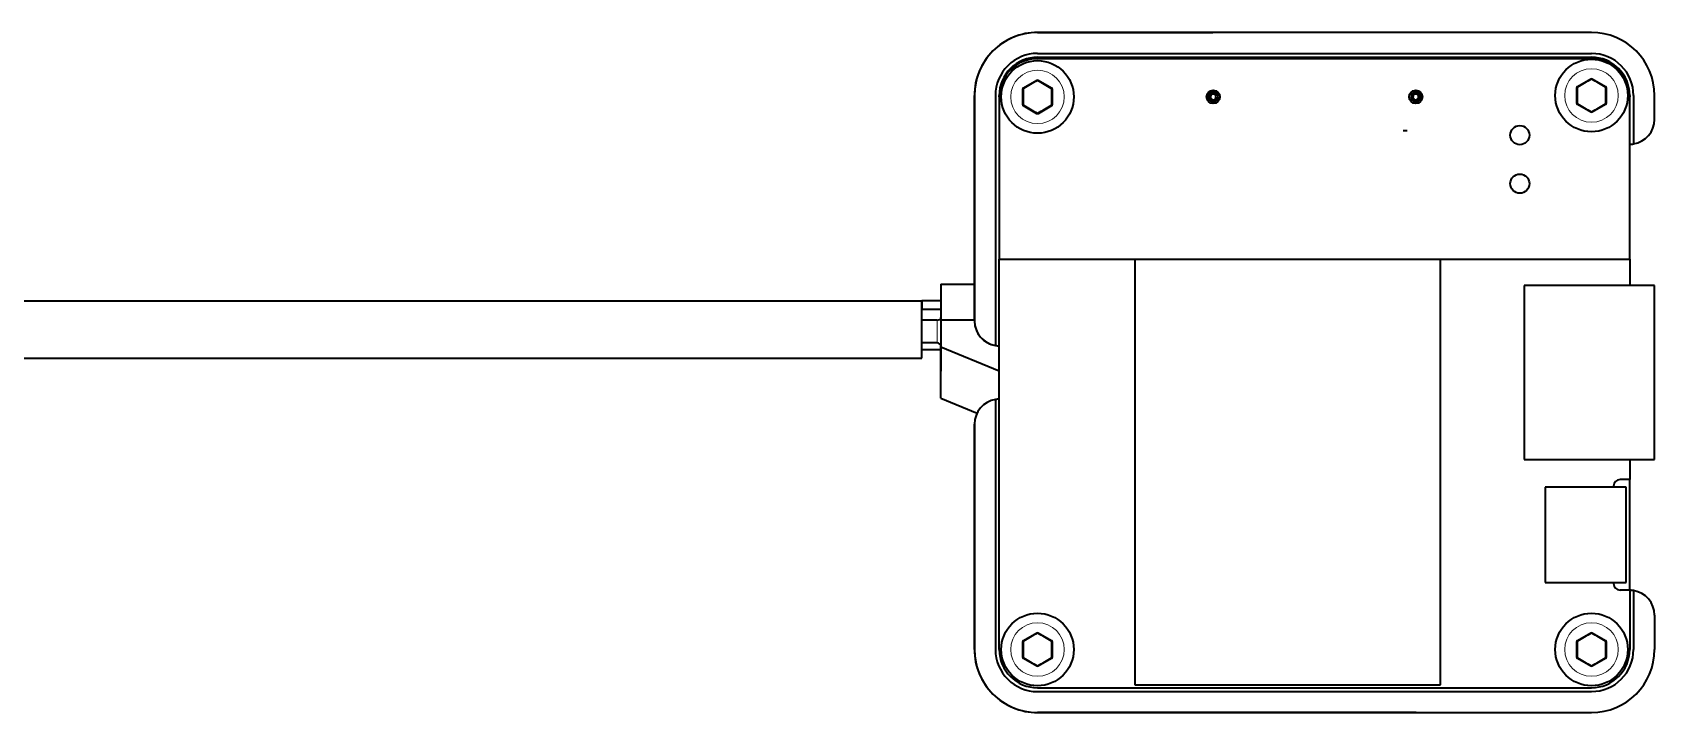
# Model space of a CAD drawing. Extents: x 386 to 1062, y 188 to 634.
# Drawn here: x 667.2 to 752.1, y 402.7 to 438.3 of the extents above; entities that cross this region are included whole.
import ezdxf

# ---------------------------------------------------------------- set-up
doc = ezdxf.new("R2010")
doc.units = 0

msp = doc.modelspace()

# ---------------------------------------------------------------- linework, layer by layer
at = {"color": 7, "lineweight": 35, "ltscale": 0.229608}
msp.add_line((719.837, 438.3), (729.022, 438.3), dxfattribs=at)
at = {"color": 7, "lineweight": 35}
for p, q in [((748.837, 438.3), (719.837, 438.3)), ((719.837, 437.2), (748.837, 437.2)), ((719.837, 437), (748.837, 437)), ((748.837, 436.925), (719.837, 436.925)), ((717.837, 406), (717.837, 426.425)), ((717.837, 426.425), (750.837, 426.425)), ((724.937, 426.425), (724.937, 404.15)), ((740.937, 404.15), (740.937, 426.425)), ((618.287, 424.245), (713.787, 424.245)), ((618.287, 421.245), (713.787, 421.245)), ((719.837, 404), (748.837, 404)), ((719.837, 403.8), (748.837, 403.8)), ((719.837, 402.7), (748.837, 402.7))]:
    msp.add_line(p, q, dxfattribs=at)
at = {"color": 7, "lineweight": 13, "ltscale": 0.020208}
for p, q in [((719.787, 435.82), (719.087, 435.416)), ((720.587, 435.416), (719.887, 435.82)), ((748.787, 435.895), (748.087, 435.491)), ((749.587, 435.491), (748.887, 435.895)), ((719.087, 434.434), (719.787, 434.03)), ((719.887, 434.03), (720.587, 434.434)), ((748.087, 434.509), (748.787, 434.105)), ((748.887, 434.105), (749.587, 434.509)), ((719.787, 406.895), (719.087, 406.491)), ((720.587, 406.491), (719.887, 406.895)), ((748.787, 406.895), (748.087, 406.491)), ((749.587, 406.491), (748.887, 406.895)), ((719.087, 405.509), (719.787, 405.105)), ((719.887, 405.105), (720.587, 405.509)), ((748.087, 405.509), (748.787, 405.105)), ((748.887, 405.105), (749.587, 405.509))]:
    msp.add_line(p, q, dxfattribs=at)
at = {"color": 7, "lineweight": 35, "ltscale": 0.020208}
for p, q in [((719.812, 435.776), (719.112, 435.372)), ((720.562, 435.372), (719.862, 435.776)), ((748.812, 435.852), (748.112, 435.447)), ((749.562, 435.447), (748.862, 435.852)), ((719.112, 434.477), (719.812, 434.073)), ((719.862, 434.073), (720.562, 434.477)), ((748.112, 434.553), (748.812, 434.148)), ((748.862, 434.148), (749.562, 434.553)), ((719.812, 406.852), (719.112, 406.447)), ((720.562, 406.447), (719.862, 406.852)), ((748.812, 406.852), (748.112, 406.447)), ((749.562, 406.447), (748.862, 406.852)), ((719.112, 405.553), (719.812, 405.148)), ((719.862, 405.148), (720.562, 405.553)), ((748.112, 405.553), (748.812, 405.148)), ((748.862, 405.148), (749.562, 405.553))]:
    msp.add_line(p, q, dxfattribs=at)
at = {"color": 7, "lineweight": 13, "ltscale": 0.00125}
for p, q in [((719.787, 435.82), (719.812, 435.776)), ((719.887, 435.82), (719.862, 435.776)), ((748.787, 435.895), (748.812, 435.852)), ((748.887, 435.895), (748.862, 435.852)), ((719.037, 435.329), (719.087, 435.329)), ((719.087, 435.416), (719.112, 435.372)), ((720.587, 435.416), (720.562, 435.372)), ((720.637, 435.329), (720.587, 435.329)), ((748.037, 435.404), (748.087, 435.404)), ((748.087, 435.491), (748.112, 435.447)), ((749.587, 435.491), (749.562, 435.447)), ((749.637, 435.404), (749.587, 435.404)), ((719.037, 434.521), (719.087, 434.521)), ((719.087, 434.434), (719.112, 434.477)), ((719.787, 434.03), (719.812, 434.073)), ((719.887, 434.03), (719.862, 434.073)), ((720.587, 434.434), (720.562, 434.477)), ((720.637, 434.521), (720.587, 434.521)), ((748.037, 434.596), (748.087, 434.596)), ((748.087, 434.509), (748.112, 434.553)), ((748.787, 434.105), (748.812, 434.148)), ((748.887, 434.105), (748.862, 434.148)), ((749.587, 434.509), (749.562, 434.553)), ((749.637, 434.596), (749.587, 434.596)), ((719.787, 406.895), (719.812, 406.852)), ((719.887, 406.895), (719.862, 406.852)), ((748.787, 406.895), (748.812, 406.852)), ((748.887, 406.895), (748.862, 406.852)), ((719.037, 406.404), (719.087, 406.404)), ((719.087, 406.491), (719.112, 406.447)), ((720.587, 406.491), (720.562, 406.447)), ((720.637, 406.404), (720.587, 406.404)), ((748.037, 406.404), (748.087, 406.404)), ((748.087, 406.491), (748.112, 406.447)), ((749.587, 406.491), (749.562, 406.447)), ((749.637, 406.404), (749.587, 406.404)), ((719.037, 405.596), (719.087, 405.596)), ((719.087, 405.509), (719.112, 405.553)), ((719.787, 405.105), (719.812, 405.148)), ((719.887, 405.105), (719.862, 405.148)), ((720.587, 405.509), (720.562, 405.553)), ((720.637, 405.596), (720.587, 405.596)), ((748.037, 405.596), (748.087, 405.596)), ((748.087, 405.509), (748.112, 405.553)), ((748.787, 405.105), (748.812, 405.148)), ((748.887, 405.105), (748.862, 405.148)), ((749.587, 405.509), (749.562, 405.553)), ((749.637, 405.596), (749.587, 405.596))]:
    msp.add_line(p, q, dxfattribs=at)
at = {"color": 7, "lineweight": 35, "ltscale": 0.295}
for p, q in [((716.537, 423.2), (716.537, 435)), ((716.537, 435), (716.537, 423.2)), ((716.537, 406), (716.537, 417.8)), ((716.537, 417.8), (716.537, 406))]:
    msp.add_line(p, q, dxfattribs=at)
at = {"color": 7, "lineweight": 35, "ltscale": 0.327113}
for p, q in [((717.637, 435), (717.637, 421.915)), ((717.637, 419.085), (717.637, 406))]:
    msp.add_line(p, q, dxfattribs=at)
at = {"color": 7, "lineweight": 35, "ltscale": 0.001881}
msp.add_line((717.837, 434.925), (717.837, 435), dxfattribs=at)
at = {"color": 7, "lineweight": 35, "ltscale": 0.2125}
for p, q in [((717.837, 434.925), (717.837, 426.425)), ((750.837, 426.425), (750.837, 434.925))]:
    msp.add_line(p, q, dxfattribs=at)
at = {"color": 7, "lineweight": 13, "ltscale": 0.020207}
for p, q in [((719.037, 435.329), (719.037, 434.521)), ((720.637, 434.521), (720.637, 435.329)), ((748.037, 435.404), (748.037, 434.596)), ((749.637, 434.596), (749.637, 435.404)), ((719.037, 406.404), (719.037, 405.596)), ((720.637, 405.596), (720.637, 406.404)), ((748.037, 406.404), (748.037, 405.596)), ((749.637, 405.596), (749.637, 406.404))]:
    msp.add_line(p, q, dxfattribs=at)
at = {"color": 7, "lineweight": 35, "ltscale": 0.020207}
for p, q in [((719.087, 435.329), (719.087, 434.521)), ((720.587, 434.521), (720.587, 435.329)), ((748.087, 435.404), (748.087, 434.596)), ((749.587, 434.596), (749.587, 435.404)), ((719.087, 406.404), (719.087, 405.596)), ((720.587, 405.596), (720.587, 406.404)), ((748.087, 406.404), (748.087, 405.596)), ((749.587, 405.596), (749.587, 406.404))]:
    msp.add_line(p, q, dxfattribs=at)
at = {"color": 7, "lineweight": 13, "ltscale": 0.000556235}
for p, q in [((720.559, 435.319), (720.559, 435.341)), ((749.559, 435.394), (749.559, 435.417)), ((719.115, 434.53), (719.116, 434.508)), ((748.115, 434.606), (748.116, 434.583)), ((720.559, 406.394), (720.559, 406.417)), ((749.559, 406.394), (749.559, 406.417)), ((719.115, 405.606), (719.116, 405.583)), ((748.115, 405.606), (748.116, 405.583))]:
    msp.add_line(p, q, dxfattribs=at)
at = {"color": 7, "lineweight": 35, "ltscale": 0.009013}
for p, q in [((728.737, 434.745), (728.737, 435.105)), ((729.218, 435.225), (728.857, 435.225)), ((729.218, 435.225), (728.857, 435.225))]:
    msp.add_line(p, q, dxfattribs=at)
at = {"color": 7, "lineweight": 35, "ltscale": 0.012247}
msp.add_line((728.787, 435.17), (728.787, 434.68), dxfattribs=at)
at = {"color": 7, "lineweight": 35, "ltscale": 0.006123}
for p, q in [((728.787, 435.17), (728.787, 434.925)), ((728.787, 435.17), (728.787, 434.925)), ((739.887, 434.925), (739.887, 435.17)), ((739.887, 434.925), (739.887, 435.17))]:
    msp.add_line(p, q, dxfattribs=at)
at = {"color": 7, "lineweight": 35, "ltscale": 0.006124}
for p, q in [((728.787, 434.925), (728.787, 434.68)), ((728.787, 434.925), (728.787, 434.68)), ((739.887, 434.68), (739.887, 434.925)), ((739.887, 434.68), (739.887, 434.925))]:
    msp.add_line(p, q, dxfattribs=at)
at = {"color": 7, "lineweight": 35, "ltscale": 0.009015}
msp.add_line((739.818, 435.225), (739.457, 435.225), dxfattribs=at)
msp.add_line((739.818, 435.225), (739.457, 435.225), dxfattribs=at)
at = {"color": 7, "lineweight": 35, "ltscale": 0.009014}
msp.add_line((739.937, 435.105), (739.937, 434.744), dxfattribs=at)
at = {"color": 7, "lineweight": 35, "ltscale": 0.001778}
msp.add_line((750.837, 435), (750.837, 434.929), dxfattribs=at)
at = {"color": 7, "lineweight": 35, "ltscale": 0.063363}
msp.add_line((751.037, 435), (751.037, 432.465), dxfattribs=at)
at = {"color": 7, "lineweight": 35, "ltscale": 0.03125}
msp.add_line((752.137, 433.75), (752.137, 435), dxfattribs=at)
at = {"color": 7, "lineweight": 35, "ltscale": 0.005}
msp.add_line((739.187, 433.15), (738.987, 433.15), dxfattribs=at)
at = {"color": 7, "lineweight": 35, "ltscale": 0.034329}
msp.add_line((750.837, 426.425), (750.837, 425.052), dxfattribs=at)
at = {"color": 7, "lineweight": 35, "ltscale": 0.046416}
msp.add_line((714.787, 425.121), (714.787, 423.265), dxfattribs=at)
at = {"color": 7, "lineweight": 35, "ltscale": 0.04375}
for p, q in [((714.787, 425.121), (716.537, 425.121)), ((714.787, 423.265), (716.537, 423.265)), ((714.787, 423.265), (716.537, 423.265))]:
    msp.add_line(p, q, dxfattribs=at)
at = {"color": 7, "lineweight": 35, "ltscale": 0.170338}
for p, q in [((752.131, 425.052), (745.317, 425.052)), ((745.317, 415.948), (752.131, 415.948))]:
    msp.add_line(p, q, dxfattribs=at)
at = {"color": 7, "lineweight": 35, "ltscale": 0.22758}
for p, q in [((745.317, 425.052), (745.317, 415.948)), ((752.131, 415.948), (752.131, 425.052))]:
    msp.add_line(p, q, dxfattribs=at)
at = {"color": 7, "lineweight": 35, "ltscale": 0.0375}
for p, q in [((713.787, 422.745), (713.787, 424.245)), ((713.787, 421.245), (713.787, 422.745))]:
    msp.add_line(p, q, dxfattribs=at)
at = {"color": 7, "lineweight": 35, "ltscale": 0.010983}
msp.add_line((713.787, 424.245), (713.787, 423.806), dxfattribs=at)
at = {"color": 7, "lineweight": 35, "ltscale": 0.025}
for p, q in [((714.787, 424.245), (713.787, 424.245)), ((714.787, 423.806), (713.787, 423.806)), ((714.787, 421.684), (713.787, 421.684))]:
    msp.add_line(p, q, dxfattribs=at)
at = {"color": 7, "lineweight": 35, "ltscale": 0.02}
for p, q in [((714.587, 423.24), (713.787, 423.24)), ((714.587, 422.045), (713.787, 422.045))]:
    msp.add_line(p, q, dxfattribs=at)
at = {"color": 7, "lineweight": 13, "ltscale": 0.012375}
msp.add_line((714.587, 423.24), (714.587, 422.745), dxfattribs=at)
at = {"color": 7, "lineweight": 35, "ltscale": 0.067175}
for p, q in [((714.787, 423.265), (714.787, 420.578)), ((714.787, 419.149), (714.787, 421.836))]:
    msp.add_line(p, q, dxfattribs=at)
at = {"color": 7, "lineweight": 35, "ltscale": 0.035722}
msp.add_line((714.787, 423.265), (714.787, 421.836), dxfattribs=at)
at = {"color": 7, "lineweight": 13, "ltscale": 0.0175}
msp.add_line((714.587, 422.745), (714.587, 422.045), dxfattribs=at)
at = {"color": 7, "lineweight": 35, "ltscale": 0.082359}
msp.add_line((714.787, 421.836), (717.837, 420.591), dxfattribs=at)
at = {"color": 7, "lineweight": 35, "ltscale": 0.050928}
msp.add_line((714.787, 419.149), (716.673, 418.379), dxfattribs=at)
at = {"color": 7, "lineweight": 35, "ltscale": 0.02621}
msp.add_line((750.837, 415.948), (750.837, 414.9), dxfattribs=at)
at = {"color": 7, "lineweight": 35, "ltscale": 0.106055}
for p, q in [((750.651, 414.5), (746.409, 414.5)), ((746.409, 409.5), (750.651, 409.5))]:
    msp.add_line(p, q, dxfattribs=at)
at = {"color": 7, "lineweight": 35, "ltscale": 0.125}
for p, q in [((746.409, 414.5), (746.409, 409.5)), ((750.651, 409.5), (750.651, 414.5))]:
    msp.add_line(p, q, dxfattribs=at)
at = {"color": 7, "lineweight": 35, "ltscale": 0.00125}
for p, q in [((749.987, 414.55), (749.987, 414.5)), ((749.987, 409.5), (749.987, 409.45))]:
    msp.add_line(p, q, dxfattribs=at)
at = {"color": 7, "lineweight": 35, "ltscale": 0.0125}
msp.add_line((750.837, 414.9), (750.337, 414.9), dxfattribs=at)
at = {"color": 7, "lineweight": 35, "ltscale": 0.145}
msp.add_line((750.837, 409.1), (750.837, 414.9), dxfattribs=at)
at = {"color": 7, "lineweight": 35, "ltscale": 0.012503}
msp.add_line((750.837, 409.1), (750.337, 409.1), dxfattribs=at)
at = {"color": 7, "lineweight": 35, "ltscale": 0.0775}
msp.add_line((750.837, 409.1), (750.837, 406), dxfattribs=at)
at = {"color": 7, "lineweight": 35, "ltscale": 0.077113}
msp.add_line((751.037, 409.085), (751.037, 406), dxfattribs=at)
at = {"color": 7, "lineweight": 35, "ltscale": 0.045}
msp.add_line((752.137, 407.8), (752.137, 406), dxfattribs=at)
at = {"color": 7, "lineweight": 35, "ltscale": 0.4}
msp.add_line((724.937, 404.15), (740.937, 404.15), dxfattribs=at)
at = {"color": 7, "lineweight": 35, "ltscale": 0.495581}
msp.add_line((739.661, 402.7), (719.837, 402.7), dxfattribs=at)
at = {"color": 7, "lineweight": 35}
for centre, radius in [((719.837, 434.925), 1.9), ((748.837, 435), 1.9), ((729.037, 434.925), 0.35), ((729.037, 434.925), 0.25), ((739.637, 434.925), 0.35), ((745.087, 432.925), 0.5), ((745.087, 430.385), 0.5), ((719.837, 406), 1.9), ((748.837, 406), 1.9)]:
    msp.add_circle(centre, radius, dxfattribs=at)
at = {"color": 7, "lineweight": 13}
for centre in [(719.837, 434.925), (748.837, 435), (719.837, 406), (748.837, 406)]:
    msp.add_circle(centre, 1.4, dxfattribs=at)
at = {"color": 7, "lineweight": 35}
for centre, radius, start, end in [((719.837, 435), 3.3, 90, 179.99999), ((719.837, 435), 3.3, 90, 180.00001), ((748.837, 435), 3.3, 0, 90), ((719.837, 435), 2.2, 90, 180.00001), ((719.837, 435), 2, 90, 180.00001), ((719.837, 434.925), 2, 90, 179.99999), ((748.837, 435), 2.2, 0, 90), ((748.837, 435), 2, 0, 90), ((748.837, 434.925), 2, 0, 90), ((719.837, 435.733), 0.05, 60, 120), ((748.837, 435.808), 0.05, 60, 120), ((719.137, 435.329), 0.05, 120, 180.00001), ((720.537, 435.329), 0.05, 0, 60), ((729.037, 434.925), 0.25, 0, 180.00001), ((729.037, 434.925), 0.25, 0, 180.00001), ((729.037, 434.925), 0.25, 180.00001, 360), ((729.037, 434.925), 0.25, 180.00001, 360), ((729.037, 434.925), 0.15, 0, 180.00001), ((729.037, 434.925), 0.15, 360, 179.99999), ((729.037, 434.925), 0.15, 180.00001, 360), ((729.037, 434.925), 0.15, 179.99999, 360), ((739.637, 434.925), 0.25, 90, 180.00001), ((739.637, 434.925), 0.25, 0, 180.00001), ((739.637, 434.925), 0.25, 0, 179.99999), ((739.637, 434.925), 0.25, 179.99999, 270), ((739.637, 434.925), 0.25, 180.00001, 270), ((739.637, 434.925), 0.25, 179.99999, 0), ((739.637, 434.925), 0.15, 90, 270), ((739.637, 434.925), 0.15, 360, 179.99999), ((739.637, 434.925), 0.15, 179.99999, 360), ((739.637, 434.925), 0.25, 270, 90), ((739.637, 434.925), 0.15, 270, 90), ((739.637, 434.925), 0.25, 270, 360), ((748.137, 435.404), 0.05, 120, 180.00001), ((749.537, 435.404), 0.05, 0, 60), ((719.137, 434.521), 0.05, 180.00001, 240), ((719.837, 434.116), 0.05, 240, 300), ((720.537, 434.521), 0.05, 300, 360), ((748.137, 434.596), 0.05, 180.00001, 240), ((748.837, 434.192), 0.05, 240, 300), ((749.537, 434.596), 0.05, 300, 360), ((750.837, 433.75), 1.3, 278.84988, 360), ((750.837, 433.75), 1.3, 270, 278.8499), ((750.837, 433.75), 1.3, 270, 278.84988), ((717.837, 423.2), 1.3, 180.00001, 270), ((717.837, 423.2), 1.3, 180.00001, 261.15005), ((714.587, 421.845), 0.2, 360, 90), ((717.837, 423.2), 1.3, 261.15005, 269.99994), ((717.837, 417.8), 1.3, 98.84989, 180.00001), ((717.837, 417.8), 1.3, 98.84995, 180.00001), ((717.837, 417.8), 1.3, 90.00006, 98.84995), ((750.362, 414.525), 0.376, 93.81229, 176.18283), ((750.362, 409.475), 0.376, 183.81441, 266.17175), ((750.837, 407.8), 1.3, 81.15012, 90), ((750.837, 407.8), 1.3, 359.99997, 81.15012), ((719.837, 406.808), 0.05, 60, 120), ((748.837, 406.808), 0.05, 60, 120), ((719.837, 406), 3.3, 180.00001, 270), ((719.837, 406), 3.3, 179.99999, 270), ((719.837, 406), 2.2, 179.99999, 270), ((719.837, 406), 2, 180.0003, 270), ((719.137, 406.404), 0.05, 120, 180.00001), ((720.537, 406.404), 0.05, 0, 60), ((748.137, 406.404), 0.05, 120, 180.00001), ((748.837, 406), 3.3, 270.00002, 359.99997), ((748.837, 406), 2.2, 270, 360), ((748.837, 406), 2, 270, 360), ((749.537, 406.404), 0.05, 0, 60), ((719.137, 405.596), 0.05, 180.00001, 240), ((719.837, 405.192), 0.05, 240, 300), ((720.537, 405.596), 0.05, 300, 360), ((748.137, 405.596), 0.05, 180.00001, 240), ((748.837, 405.192), 0.05, 240, 300), ((749.537, 405.596), 0.05, 300, 360)]:
    msp.add_arc(centre, radius, start, end, dxfattribs=at)
at = {"color": 7, "lineweight": 13}
for centre, radius, start, end in [((732.384, 413.193), 25.819, 119.07535, 120.92465), ((719.837, 435.733), 0.1, 60, 120), ((719.806, 435.745), 0.0333, 23.28105, 78.55879), ((707.291, 413.193), 25.818, 59.07534, 60.92465), ((761.384, 413.268), 25.819, 119.07535, 120.92465), ((748.837, 435.808), 0.1, 60, 120), ((748.806, 435.82), 0.0333, 23.28105, 78.55879), ((736.291, 413.268), 25.818, 59.07534, 60.92465), ((719.137, 435.329), 0.1, 120, 180.00001), ((719.143, 435.362), 0.0333, 161.44123, 216.71894), ((744.754, 434.926), 25.642, 179.07098, 180.88328), ((720.532, 435.362), 0.0333, 323.28105, 18.5588), ((694.975, 434.924), 25.587, 359.06893, 0.88512), ((720.537, 435.329), 0.1, 0, 60), ((748.137, 435.404), 0.1, 120, 180.00001), ((748.143, 435.437), 0.0333, 161.44123, 216.71894), ((773.754, 435.001), 25.642, 179.07098, 180.88328), ((749.532, 435.437), 0.0333, 323.28105, 18.5588), ((723.975, 434.999), 25.587, 359.06893, 0.88512), ((749.537, 435.404), 0.1, 0, 60), ((719.137, 434.521), 0.1, 180.00001, 240), ((719.143, 434.488), 0.0333, 143.28106, 198.55879), ((732.384, 456.657), 25.819, 239.07535, 240.92464), ((719.837, 434.116), 0.1, 240, 300), ((707.291, 456.656), 25.818, 299.07534, 300.92464), ((719.869, 434.105), 0.0333, 203.28105, 258.5588), ((720.563, 434.542), 0.0333, 263.28105, 318.55879), ((720.537, 434.521), 0.1, 300, 360), ((748.137, 434.596), 0.1, 180.00001, 240), ((748.143, 434.563), 0.0333, 143.28106, 198.55879), ((761.384, 456.732), 25.819, 239.07535, 240.92464), ((748.837, 434.192), 0.1, 240, 300), ((736.291, 456.732), 25.818, 299.07534, 300.92464), ((748.869, 434.18), 0.0333, 203.28105, 258.5588), ((749.563, 434.617), 0.0333, 263.28105, 318.55879), ((749.537, 434.596), 0.1, 300, 360), ((732.384, 384.268), 25.819, 119.07535, 120.92465), ((719.837, 406.808), 0.1, 60, 120), ((719.806, 406.82), 0.0333, 23.28105, 78.55879), ((707.189, 384.092), 26.022, 59.08257, 60.91742), ((761.384, 384.268), 25.819, 119.07535, 120.92465), ((748.837, 406.808), 0.1, 60, 120), ((748.806, 406.82), 0.0333, 23.28105, 78.55879), ((736.189, 384.092), 26.022, 59.08257, 60.91742), ((719.137, 406.404), 0.1, 120, 180.00001), ((719.143, 406.437), 0.0333, 161.44123, 216.71894), ((744.7, 406.001), 25.588, 179.06895, 180.88511), ((720.532, 406.437), 0.0333, 323.28105, 18.5588), ((694.975, 405.999), 25.587, 359.06893, 0.88512), ((720.537, 406.404), 0.1, 0, 60), ((748.137, 406.404), 0.1, 120, 180.00001), ((748.143, 406.437), 0.0333, 161.44123, 216.71894), ((773.7, 406.001), 25.588, 179.06895, 180.88511), ((749.532, 406.437), 0.0333, 323.28105, 18.5588), ((723.975, 405.999), 25.587, 359.06893, 0.88512), ((749.537, 406.404), 0.1, 0, 60), ((719.137, 405.596), 0.1, 180.00001, 240), ((719.143, 405.563), 0.0333, 143.28106, 198.55879), ((732.486, 427.908), 26.022, 239.08258, 240.91741), ((719.837, 405.192), 0.1, 240, 300), ((707.291, 427.732), 25.818, 299.07534, 300.92464), ((719.869, 405.18), 0.0333, 203.28105, 258.5588), ((720.563, 405.617), 0.0333, 263.28105, 318.55879), ((720.537, 405.596), 0.1, 300, 360), ((748.137, 405.596), 0.1, 180.00001, 240), ((748.143, 405.563), 0.0333, 143.28106, 198.55879), ((761.486, 427.908), 26.022, 239.08258, 240.91741), ((748.837, 405.192), 0.1, 240, 300), ((736.291, 427.732), 25.818, 299.07534, 300.92464), ((748.869, 405.18), 0.0333, 203.28105, 258.5588), ((749.563, 405.617), 0.0333, 263.28105, 318.55879), ((749.537, 405.596), 0.1, 300, 360)]:
    msp.add_arc(centre, radius, start, end, dxfattribs=at)
for centre, major_axis, start_param, end_param in [((719.837, 435.733), (0.025, 0.0433), 6.283185, 7.406149), ((748.837, 435.808), (0.025, 0.0433), 6.283185, 7.406149), ((720.537, 435.329), (0.05, 0), 6.283185, 7.406149), ((749.537, 435.404), (0.05, 0), 6.283185, 7.406149), ((719.137, 434.521), (-0.05, 0), 6.283185, 7.406149), ((719.837, 434.116), (-0.025, -0.0433), 6.283185, 7.406149), ((720.537, 434.521), (0.025, -0.0433), 6.283185, 7.406149), ((748.137, 434.596), (-0.05, 0), 6.283185, 7.406149), ((748.837, 434.192), (-0.025, -0.0433), 6.283185, 7.406149), ((749.537, 434.596), (0.025, -0.0433), 0, 1.122964), ((719.837, 406.808), (0.025, 0.0433), 6.283185, 7.406149), ((748.837, 406.808), (0.025, 0.0433), 6.283185, 7.406149), ((720.537, 406.404), (0.05, 0), 6.283185, 7.406149), ((749.537, 406.404), (0.05, 0), 6.283185, 7.406149), ((719.137, 405.596), (-0.05, 0), 6.283185, 7.406149), ((719.837, 405.192), (-0.025, -0.0433), 6.283185, 7.406149), ((720.537, 405.596), (0.025, -0.0433), 6.283185, 7.406149), ((748.137, 405.596), (-0.05, 0), 6.283185, 7.406149), ((748.837, 405.192), (-0.025, -0.0433), 6.283185, 7.406149), ((749.537, 405.596), (0.025, -0.0433), 0, 1.122964)]:
    msp.add_ellipse(centre, major_axis=major_axis, ratio=0.27735, start_param=start_param, end_param=end_param, dxfattribs=at)
at = {"color": 7, "lineweight": 35}
msp.add_ellipse((714.587, 423.381), major_axis=(-0.2, 0), ratio=0.707107, start_param=1.570796, end_param=3.141593, dxfattribs=at)

doc.saveas('drawing.dxf')
